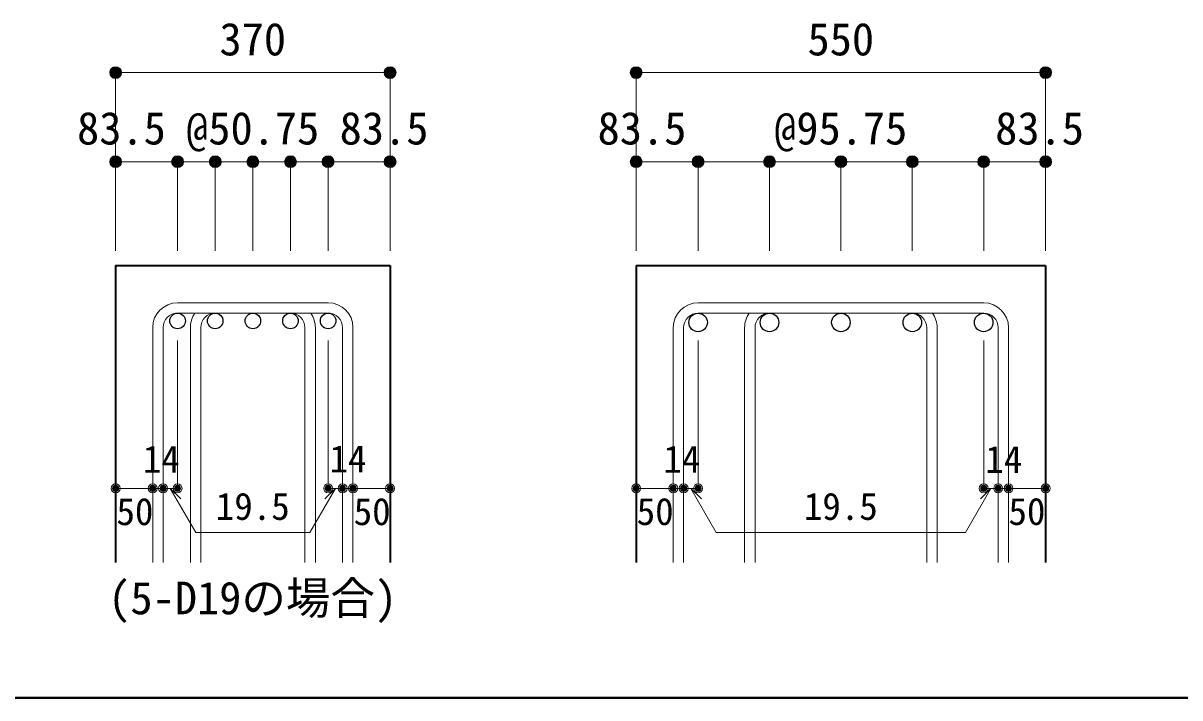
# Model space of a CAD drawing. Units: millimetres at full size, sheet at 1:20. Extents: x -3982 to 3969, y -2797 to 2801.
# Drawn here: x -674 to 885, y -2797 to -1888 of the extents above; entities that cross this region are included whole.
import ezdxf
from ezdxf.enums import TextEntityAlignment as Align

# ---------------------------------------------------------------- set-up
doc = ezdxf.new("R2010")
doc.units = ezdxf.units.MM
doc.header["$LTSCALE"] = 20
doc.header["$PDMODE"] = 32
doc.header["$PDSIZE"] = 12
for name, color, linetype, lineweight in [('6-1_躯体線', 2, 'Continuous', 35), ('6-5_梁主筋', 7, 'Continuous', 18), ('6-6_S.T.P.', 7, 'Continuous', 18), ('6-7_文字', 7, 'Continuous', 18), ('6-D_寸法', 4, 'Continuous', 9), ('F-0_枠', 6, 'Continuous', 40)]:
    doc.layers.add(name, color=color, linetype=linetype, lineweight=lineweight)
doc.styles.add('ＭＳ ゴシック', font='')
doc.styles.get('ＭＳ ゴシック').set_extended_font_data('MS Gothic')

msp = doc.modelspace()

# ---------------------------------------------------------------- linework, layer by layer
at = {"layer": '6-1_躯体線'}
for p, q in [((-549.5, -2214.67), (-549.5, -2614.67)), ((-549.5, -2214.67), (-179.5, -2214.67)), ((-179.5, -2214.67), (-179.5, -2614.67)), ((152.29, -2214.67), (152.29, -2614.67)), ((152.29, -2214.67), (704.29, -2214.67)), ((704.29, -2214.67), (704.29, -2614.67))]:
    msp.add_line(p, q, dxfattribs=at)
at = {"layer": '6-5_梁主筋', "color": 3, "lineweight": 25}
for centre, radius in [((-466, -2289.17), 10.5), ((-415.25, -2289.17), 10.5), ((-364.5, -2289.17), 10.5), ((-313.75, -2289.17), 10.5), ((-263, -2289.17), 10.5), ((235.79, -2291.17), 12.5), ((332.04, -2291.17), 12.5), ((428.29, -2291.17), 12.5), ((524.54, -2291.17), 12.5), ((620.79, -2291.17), 12.5)]:
    msp.add_circle(centre, radius, dxfattribs=at)
at = {"layer": '6-6_S.T.P.'}
for p, q in [((-263, -2264.67), (-466, -2264.67)), ((620.79, -2264.67), (235.79, -2264.67)), ((-263, -2278.67), (-466, -2278.67)), ((620.79, -2278.67), (235.79, -2278.67)), ((-499.5, -2298.17), (-499.5, -2614.67)), ((-485.5, -2298.17), (-485.5, -2614.67)), ((-448.75, -2298.17), (-448.75, -2614.67)), ((-434.75, -2298.17), (-434.75, -2614.67)), ((-294.25, -2298.17), (-294.25, -2614.67)), ((-280.25, -2298.17), (-280.25, -2614.67)), ((-243.5, -2298.17), (-243.5, -2614.67)), ((-229.5, -2298.17), (-229.5, -2614.67)), ((202.29, -2298.17), (202.29, -2614.67)), ((216.29, -2298.17), (216.29, -2614.67)), ((298.54, -2298.17), (298.54, -2614.67)), ((312.54, -2298.17), (312.54, -2614.67)), ((544.04, -2298.17), (544.04, -2614.67)), ((558.04, -2298.17), (558.04, -2614.67)), ((640.29, -2298.17), (640.29, -2614.67)), ((654.29, -2298.17), (654.29, -2614.67))]:
    msp.add_line(p, q, dxfattribs=at)
for centre, radius, start, end in [((-466, -2298.17), 33.5, 90, 180), ((-263, -2298.17), 33.5, 0, 90), ((235.79, -2298.17), 33.5, 90, 180), ((620.79, -2298.17), 33.5, 0, 90), ((-466, -2298.17), 19.5, 90, 180), ((-415.25, -2298.17), 33.5, 144.40235, 180), ((-415.25, -2298.17), 19.5, 90, 180), ((-313.75, -2298.17), 19.5, 0, 90), ((-313.75, -2298.17), 33.5, 0, 35.59765), ((-263, -2298.17), 19.5, 0, 90), ((235.79, -2298.17), 19.5, 90, 180), ((332.04, -2298.17), 33.5, 144.40235, 180), ((332.04, -2298.17), 19.5, 90, 180), ((524.54, -2298.17), 19.5, 0, 90), ((524.54, -2298.17), 33.5, 0, 35.59765), ((620.79, -2298.17), 19.5, 0, 90)]:
    msp.add_arc(centre, radius, start, end, dxfattribs=at)
at = {"layer": '6-D_寸法'}
for p, q in [((-549.5, -1954.67), (-549.5, -2074.67)), ((-549.5, -1954.67), (-179.5, -1954.67)), ((-179.5, -1954.67), (-179.5, -2074.67)), ((152.29, -1954.67), (152.29, -2074.67)), ((152.29, -1954.67), (704.29, -1954.67)), ((704.29, -1954.67), (704.29, -2074.67)), ((-549.5, -2074.67), (-549.5, -2194.67)), ((-466, -2074.67), (-466, -2194.67)), ((-415.25, -2074.67), (-415.25, -2194.67)), ((-415.25, -2074.67), (-364.5, -2074.67)), ((-364.5, -2074.67), (-364.5, -2194.67)), ((-364.5, -2074.67), (-313.75, -2074.67)), ((-313.75, -2074.67), (-313.75, -2194.67)), ((-313.75, -2074.67), (-263, -2074.67)), ((-263, -2074.67), (-263, -2194.67)), ((-263, -2074.67), (-179.5, -2074.67)), ((-179.5, -2074.67), (-179.5, -2194.67)), ((152.29, -2074.67), (152.29, -2194.67)), ((235.79, -2074.67), (235.79, -2194.67)), ((332.04, -2074.67), (332.04, -2194.67)), ((428.29, -2074.67), (428.29, -2194.67)), ((524.54, -2074.67), (524.54, -2194.67)), ((620.79, -2074.67), (620.79, -2194.67)), ((704.29, -2074.67), (704.29, -2194.67)), ((-466, -2514.67), (-466, -2315.34)), ((-263, -2514.67), (-263, -2315.34)), ((235.79, -2514.67), (235.79, -2315.34)), ((620.79, -2514.67), (620.79, -2315.34)), ((-549.5, -2514.67), (-499.5, -2514.67)), ((-499.5, -2514.67), (-466, -2514.67)), ((-475.75, -2514.67), (-461.6, -2528.81)), ((-475.75, -2514.67), (-441.52, -2573.95)), ((-253.25, -2514.67), (-287.47, -2573.95)), ((-253.25, -2514.67), (-267.39, -2528.81)), ((-263, -2514.67), (-179.5, -2514.67)), ((-243.5, -2514.67), (-229.5, -2514.67)), ((152.29, -2514.67), (202.29, -2514.67)), ((202.29, -2514.67), (235.79, -2514.67)), ((226.04, -2514.67), (240.18, -2528.81)), ((226.04, -2514.67), (260.26, -2573.95)), ((630.54, -2514.67), (596.32, -2573.95)), ((630.54, -2514.67), (616.4, -2528.81)), ((620.79, -2514.67), (704.29, -2514.67)), ((640.29, -2514.67), (654.29, -2514.67)), ((-441.52, -2573.95), (-287.47, -2573.95)), ((260.26, -2573.95), (596.32, -2573.95))]:
    msp.add_line(p, q, dxfattribs=at)
for points in [[(-549.5, -2074.67), (-466, -2074.67), (-415.25, -2074.67)], [(152.29, -2074.67), (235.79, -2074.67), (332.04, -2074.67), (428.29, -2074.67), (524.54, -2074.67), (620.79, -2074.67), (704.29, -2074.67)]]:
    msp.add_lwpolyline(points, dxfattribs=at)
for centre, radius in [((-549.5, -1954.67), 8), ((-549.5, -1954.67), 7.2), ((-549.5, -1954.67), 6.4), ((-549.5, -1954.67), 5.6), ((-179.5, -1954.67), 8), ((-179.5, -1954.67), 7.2), ((-179.5, -1954.67), 6.4), ((-179.5, -1954.67), 5.6), ((152.29, -1954.67), 8), ((152.29, -1954.67), 7.2), ((152.29, -1954.67), 6.4), ((152.29, -1954.67), 5.6), ((704.29, -1954.67), 8), ((704.29, -1954.67), 7.2), ((704.29, -1954.67), 6.4), ((704.29, -1954.67), 5.6), ((-549.5, -1954.67), 4.8), ((-549.5, -1954.67), 4), ((-549.5, -1954.67), 3.2), ((-549.5, -1954.67), 2.4), ((-549.5, -1954.67), 1.6), ((-549.5, -1954.67), 0.8), ((-179.5, -1954.67), 4.8), ((-179.5, -1954.67), 4), ((-179.5, -1954.67), 3.2), ((-179.5, -1954.67), 2.4), ((-179.5, -1954.67), 1.6), ((-179.5, -1954.67), 0.8), ((152.29, -1954.67), 4.8), ((152.29, -1954.67), 4), ((152.29, -1954.67), 3.2), ((152.29, -1954.67), 2.4), ((152.29, -1954.67), 1.6), ((152.29, -1954.67), 0.8), ((704.29, -1954.67), 4.8), ((704.29, -1954.67), 4), ((704.29, -1954.67), 3.2), ((704.29, -1954.67), 2.4), ((704.29, -1954.67), 1.6), ((704.29, -1954.67), 0.8), ((-549.5, -2074.67), 8), ((-549.5, -2074.67), 7.2), ((-549.5, -2074.67), 6.4), ((-549.5, -2074.67), 5.6), ((-549.5, -2074.67), 4.8), ((-549.5, -2074.67), 4), ((-549.5, -2074.67), 3.2), ((-549.5, -2074.67), 2.4), ((-549.5, -2074.67), 1.6), ((-549.5, -2074.67), 0.8), ((-466, -2074.67), 8), ((-466, -2074.67), 7.2), ((-466, -2074.67), 6.4), ((-466, -2074.67), 5.6), ((-466, -2074.67), 4.8), ((-466, -2074.67), 4), ((-466, -2074.67), 3.2), ((-466, -2074.67), 2.4), ((-466, -2074.67), 1.6), ((-466, -2074.67), 0.8), ((-415.25, -2074.67), 8), ((-415.25, -2074.67), 7.2), ((-415.25, -2074.67), 6.4), ((-415.25, -2074.67), 5.6), ((-415.25, -2074.67), 4.8), ((-415.25, -2074.67), 4), ((-415.25, -2074.67), 3.2), ((-415.25, -2074.67), 2.4), ((-415.25, -2074.67), 1.6), ((-415.25, -2074.67), 0.8), ((-364.5, -2074.67), 8), ((-364.5, -2074.67), 7.2), ((-364.5, -2074.67), 6.4), ((-364.5, -2074.67), 5.6), ((-364.5, -2074.67), 4.8), ((-364.5, -2074.67), 4), ((-364.5, -2074.67), 3.2), ((-364.5, -2074.67), 2.4), ((-364.5, -2074.67), 1.6), ((-364.5, -2074.67), 0.8), ((-313.75, -2074.67), 8), ((-313.75, -2074.67), 7.2), ((-313.75, -2074.67), 6.4), ((-313.75, -2074.67), 5.6), ((-313.75, -2074.67), 4.8), ((-313.75, -2074.67), 4), ((-313.75, -2074.67), 3.2), ((-313.75, -2074.67), 2.4), ((-313.75, -2074.67), 1.6), ((-313.75, -2074.67), 0.8), ((-263, -2074.67), 8), ((-263, -2074.67), 7.2), ((-263, -2074.67), 6.4), ((-263, -2074.67), 5.6), ((-263, -2074.67), 4.8), ((-263, -2074.67), 4), ((-263, -2074.67), 3.2), ((-263, -2074.67), 2.4), ((-263, -2074.67), 1.6), ((-263, -2074.67), 0.8), ((-179.5, -2074.67), 8), ((-179.5, -2074.67), 7.2), ((-179.5, -2074.67), 6.4), ((-179.5, -2074.67), 5.6), ((-179.5, -2074.67), 4.8), ((-179.5, -2074.67), 4), ((-179.5, -2074.67), 3.2), ((-179.5, -2074.67), 2.4), ((-179.5, -2074.67), 1.6), ((-179.5, -2074.67), 0.8), ((152.29, -2074.67), 8), ((152.29, -2074.67), 7.2), ((152.29, -2074.67), 6.4), ((152.29, -2074.67), 5.6), ((152.29, -2074.67), 4.8), ((152.29, -2074.67), 4), ((152.29, -2074.67), 3.2), ((152.29, -2074.67), 2.4), ((152.29, -2074.67), 1.6), ((152.29, -2074.67), 0.8), ((235.79, -2074.67), 8), ((235.79, -2074.67), 7.2), ((235.79, -2074.67), 6.4), ((235.79, -2074.67), 5.6), ((235.79, -2074.67), 4.8), ((235.79, -2074.67), 4), ((235.79, -2074.67), 3.2), ((235.79, -2074.67), 2.4), ((235.79, -2074.67), 1.6), ((235.79, -2074.67), 0.8), ((332.04, -2074.67), 8), ((332.04, -2074.67), 7.2), ((332.04, -2074.67), 6.4), ((332.04, -2074.67), 5.6), ((332.04, -2074.67), 4.8), ((332.04, -2074.67), 4), ((332.04, -2074.67), 3.2), ((332.04, -2074.67), 2.4), ((332.04, -2074.67), 1.6), ((332.04, -2074.67), 0.8), ((428.29, -2074.67), 8), ((428.29, -2074.67), 7.2), ((428.29, -2074.67), 6.4), ((428.29, -2074.67), 5.6), ((428.29, -2074.67), 4.8), ((428.29, -2074.67), 4), ((428.29, -2074.67), 3.2), ((428.29, -2074.67), 2.4), ((428.29, -2074.67), 1.6), ((428.29, -2074.67), 0.8), ((524.54, -2074.67), 8), ((524.54, -2074.67), 7.2), ((524.54, -2074.67), 6.4), ((524.54, -2074.67), 5.6), ((524.54, -2074.67), 4.8), ((524.54, -2074.67), 4), ((524.54, -2074.67), 3.2), ((524.54, -2074.67), 2.4), ((524.54, -2074.67), 1.6), ((524.54, -2074.67), 0.8), ((620.79, -2074.67), 8), ((620.79, -2074.67), 7.2), ((620.79, -2074.67), 6.4), ((620.79, -2074.67), 5.6), ((620.79, -2074.67), 4.8), ((620.79, -2074.67), 4), ((620.79, -2074.67), 3.2), ((620.79, -2074.67), 2.4), ((620.79, -2074.67), 1.6), ((620.79, -2074.67), 0.8), ((704.29, -2074.67), 8), ((704.29, -2074.67), 7.2), ((704.29, -2074.67), 6.4), ((704.29, -2074.67), 5.6), ((704.29, -2074.67), 4.8), ((704.29, -2074.67), 4), ((704.29, -2074.67), 3.2), ((704.29, -2074.67), 2.4), ((704.29, -2074.67), 1.6), ((704.29, -2074.67), 0.8), ((-549.5, -2514.67), 4), ((-499.5, -2514.67), 4), ((-485.5, -2514.67), 4), ((-466, -2514.67), 4), ((-263, -2514.67), 4), ((-243.5, -2514.67), 4), ((-229.5, -2514.67), 4), ((-179.5, -2514.67), 4), ((152.29, -2514.67), 4), ((202.29, -2514.67), 4), ((216.29, -2514.67), 4), ((235.79, -2514.67), 4), ((620.79, -2514.67), 4), ((640.29, -2514.67), 4), ((654.29, -2514.67), 4), ((704.29, -2514.67), 4), ((-549.5, -2514.67), 3.6), ((-549.5, -2514.67), 3.2), ((-549.5, -2514.67), 2.8), ((-549.5, -2514.67), 2.4), ((-549.5, -2514.67), 2), ((-549.5, -2514.67), 1.6), ((-549.5, -2514.67), 1.2), ((-549.5, -2514.67), 0.8), ((-549.5, -2514.67), 0.4), ((-499.5, -2514.67), 3.6), ((-499.5, -2514.67), 3.2), ((-499.5, -2514.67), 2.8), ((-499.5, -2514.67), 2.4), ((-499.5, -2514.67), 2), ((-499.5, -2514.67), 1.6), ((-499.5, -2514.67), 1.2), ((-499.5, -2514.67), 0.8), ((-499.5, -2514.67), 0.4), ((-485.5, -2514.67), 3.6), ((-485.5, -2514.67), 3.2), ((-485.5, -2514.67), 2.8), ((-485.5, -2514.67), 2.4), ((-485.5, -2514.67), 2), ((-485.5, -2514.67), 1.6), ((-485.5, -2514.67), 1.2), ((-485.5, -2514.67), 0.8), ((-485.5, -2514.67), 0.4), ((-466, -2514.67), 3.6), ((-466, -2514.67), 3.2), ((-466, -2514.67), 2.8), ((-466, -2514.67), 2.4), ((-466, -2514.67), 2), ((-466, -2514.67), 1.6), ((-466, -2514.67), 1.2), ((-466, -2514.67), 0.8), ((-466, -2514.67), 0.4), ((-263, -2514.67), 3.6), ((-263, -2514.67), 3.2), ((-263, -2514.67), 2.8), ((-263, -2514.67), 2.4), ((-263, -2514.67), 2), ((-263, -2514.67), 1.6), ((-263, -2514.67), 1.2), ((-263, -2514.67), 0.8), ((-263, -2514.67), 0.4), ((-243.5, -2514.67), 3.6), ((-243.5, -2514.67), 3.2), ((-243.5, -2514.67), 2.8), ((-243.5, -2514.67), 2.4), ((-243.5, -2514.67), 2), ((-243.5, -2514.67), 1.6), ((-243.5, -2514.67), 1.2), ((-243.5, -2514.67), 0.8), ((-243.5, -2514.67), 0.4), ((-229.5, -2514.67), 3.6), ((-229.5, -2514.67), 3.2), ((-229.5, -2514.67), 2.8), ((-229.5, -2514.67), 2.4), ((-229.5, -2514.67), 2), ((-229.5, -2514.67), 1.6), ((-229.5, -2514.67), 1.2), ((-229.5, -2514.67), 0.8), ((-229.5, -2514.67), 0.4), ((-179.5, -2514.67), 3.6), ((-179.5, -2514.67), 3.2), ((-179.5, -2514.67), 2.8), ((-179.5, -2514.67), 2.4), ((-179.5, -2514.67), 2), ((-179.5, -2514.67), 1.6), ((-179.5, -2514.67), 1.2), ((-179.5, -2514.67), 0.8), ((-179.5, -2514.67), 0.4), ((152.29, -2514.67), 3.6), ((152.29, -2514.67), 3.2), ((152.29, -2514.67), 2.8), ((152.29, -2514.67), 2.4), ((152.29, -2514.67), 2), ((152.29, -2514.67), 1.6), ((152.29, -2514.67), 1.2), ((152.29, -2514.67), 0.8), ((152.29, -2514.67), 0.4), ((202.29, -2514.67), 3.6), ((202.29, -2514.67), 3.2), ((202.29, -2514.67), 2.8), ((202.29, -2514.67), 2.4), ((202.29, -2514.67), 2), ((202.29, -2514.67), 1.6), ((202.29, -2514.67), 1.2), ((202.29, -2514.67), 0.8), ((202.29, -2514.67), 0.4), ((216.29, -2514.67), 3.6), ((216.29, -2514.67), 3.2), ((216.29, -2514.67), 2.8), ((216.29, -2514.67), 2.4), ((216.29, -2514.67), 2), ((216.29, -2514.67), 1.6), ((216.29, -2514.67), 1.2), ((216.29, -2514.67), 0.8), ((216.29, -2514.67), 0.4), ((235.79, -2514.67), 3.6), ((235.79, -2514.67), 3.2), ((235.79, -2514.67), 2.8), ((235.79, -2514.67), 2.4), ((235.79, -2514.67), 2), ((235.79, -2514.67), 1.6), ((235.79, -2514.67), 1.2), ((235.79, -2514.67), 0.8), ((235.79, -2514.67), 0.4), ((620.79, -2514.67), 3.6), ((620.79, -2514.67), 3.2), ((620.79, -2514.67), 2.8), ((620.79, -2514.67), 2.4), ((620.79, -2514.67), 2), ((620.79, -2514.67), 1.6), ((620.79, -2514.67), 1.2), ((620.79, -2514.67), 0.8), ((620.79, -2514.67), 0.4), ((640.29, -2514.67), 3.6), ((640.29, -2514.67), 3.2), ((640.29, -2514.67), 2.8), ((640.29, -2514.67), 2.4), ((640.29, -2514.67), 2), ((640.29, -2514.67), 1.6), ((640.29, -2514.67), 1.2), ((640.29, -2514.67), 0.8), ((640.29, -2514.67), 0.4), ((654.29, -2514.67), 3.6), ((654.29, -2514.67), 3.2), ((654.29, -2514.67), 2.8), ((654.29, -2514.67), 2.4), ((654.29, -2514.67), 2), ((654.29, -2514.67), 1.6), ((654.29, -2514.67), 1.2), ((654.29, -2514.67), 0.8), ((654.29, -2514.67), 0.4), ((704.29, -2514.67), 3.6), ((704.29, -2514.67), 3.2), ((704.29, -2514.67), 2.8), ((704.29, -2514.67), 2.4), ((704.29, -2514.67), 2), ((704.29, -2514.67), 1.6), ((704.29, -2514.67), 1.2), ((704.29, -2514.67), 0.8), ((704.29, -2514.67), 0.4)]:
    msp.add_circle(centre, radius, dxfattribs=at)
at = {"layer": '6-D_寸法', "color": 7}
for p in [(-549.5, -1954.67), (-179.5, -1954.67), (152.29, -1954.67), (704.29, -1954.67), (-549.5, -2074.67), (-466, -2074.67), (-415.25, -2074.67), (-364.5, -2074.67), (-313.75, -2074.67), (-263, -2074.67), (-179.5, -2074.67), (152.29, -2074.67), (235.79, -2074.67), (332.04, -2074.67), (428.29, -2074.67), (524.54, -2074.67), (620.79, -2074.67), (704.29, -2074.67), (-549.5, -2514.67), (-499.5, -2514.67), (-485.5, -2514.67), (-466, -2514.67), (-263, -2514.67), (-243.5, -2514.67), (-229.5, -2514.67), (-179.5, -2514.67), (152.29, -2514.67), (202.29, -2514.67), (216.29, -2514.67), (235.79, -2514.67), (620.79, -2514.67), (640.29, -2514.67), (654.29, -2514.67), (704.29, -2514.67)]:
    msp.add_point(p, dxfattribs=at)
at = {"layer": 'F-0_枠'}
msp.add_line((3969.4, -2796.83), (-3981.92, -2796.83), dxfattribs=at)

# ---------------------------------------------------------------- texts
at = {"layer": '6-7_文字', "style": 'ＭＳ ゴシック'}
msp.add_text('(5-D19の場合)', height=43.99, dxfattribs=at).set_placement((-559.5, -2697.46), align=Align.BOTTOM_LEFT)
at = {"layer": '6-D_寸法', "style": 'ＭＳ ゴシック'}
for s, height, p in [('370', 43.99, (-409.5, -1944.67)), ('550', 43.99, (383.29, -1944.67)), ('83.5', 43.99, (-601.5, -2064.67)), ('@50.75', 43.99, (-454.5, -2064.67)), ('83.5', 43.99, (-247.5, -2064.67)), ('83.5', 43.99, (100.29, -2064.67)), ('@95.75', 43.99, (338.29, -2064.67)), ('83.5', 43.99, (636.29, -2064.67)), ('14', 36.66, (-512.81, -2504.6)), ('14', 36.66, (-261.19, -2504.21)), ('14', 36.66, (188.98, -2504.6)), ('14', 36.66, (622.96, -2504.91)), ('19.5', 36.66, (-414.5, -2568.14)), ('19.5', 36.66, (378.29, -2568.14)), ('50', 36.66, (-548.45, -2575.14)), ('50', 36.66, (-228.56, -2575.14)), ('50', 36.66, (152.97, -2575.01)), ('50', 36.66, (654.18, -2574.95))]:
    msp.add_text(s, height=height, dxfattribs=at).set_placement(p, align=Align.BOTTOM_LEFT)

doc.saveas('drawing.dxf')
